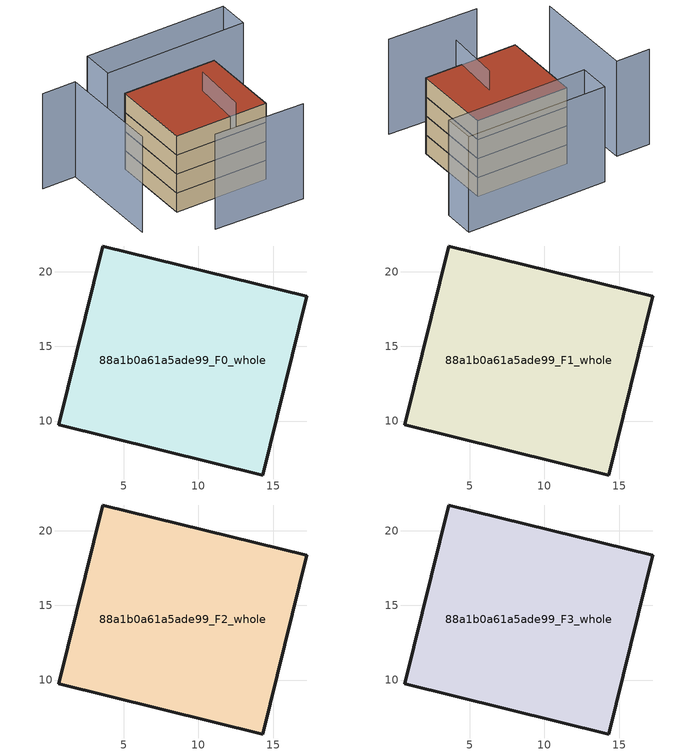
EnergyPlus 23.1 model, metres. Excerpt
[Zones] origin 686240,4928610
88a1b0a61a5ade99_F0_whole
 floor ground (EU_floor_Construction): 14.3,6.39 17.26,18.35 3.61,21.72 0.65,9.76 z0
 wall outside (EU_wall_Construction): 0.65,9.76 3.61,21.72 17.26,18.35 14.3,6.39 0.65,9.76 z0:3
88a1b0a61a5ade99_F1_whole
 floor to 88a1b0a61a5ade99_F0_whole (EU_floor_Construction): 14.3,6.39 17.26,18.35 3.61,21.72 0.65,9.76 z3
 wall outside (EU_wall_Construction): 0.65,9.76 3.61,21.72 17.26,18.35 14.3,6.39 0.65,9.76 z3:6
88a1b0a61a5ade99_F2_whole
 floor to 88a1b0a61a5ade99_F1_whole (EU_floor_Construction): 14.3,6.39 17.26,18.35 3.61,21.72 0.65,9.76 z6
 wall outside (EU_wall_Construction): 0.65,9.76 3.61,21.72 17.26,18.35 14.3,6.39 0.65,9.76 z6:9
88a1b0a61a5ade99_F3_whole
 floor to 88a1b0a61a5ade99_F2_whole (EU_floor_Construction): 14.3,6.39 17.26,18.35 3.61,21.72 0.65,9.76 z9
 wall outside (EU_wall_Construction): 0.65,9.76 3.61,21.72 17.26,18.35 14.3,6.39 0.65,9.76 z9:12
 roof outside (EU_roof_Construction): 17.26,18.35 14.3,6.39 0.65,9.76 3.61,21.72 z12
shading: 1.12,3.41 14.28,-0.28 / 8.4,6.35 10.87,14.48 / -7.12,26.58 -2.11,25.36 / -2.11,25.36 -5.85,10 / 23.07,18.41 2.23,23.56 / 2.23,23.56 3.39,28.24 / 3.39,28.24 24.23,23.09 / 24.23,23.09 23.07,18.41 z0:15
[Building]
EU S2 Campaign: North Axis=0; Terrain=City; Solar Distribution=FullExterior
[Site:Location]
Bologna: Latitude=44.5; Longitude=11.25; Time Zone=1; Elevation=37
[SizingPeriod:WeatherFileDays]
AnnualSizingPeriod: Begin Month=1; Begin Day of Month=1; End Month=12; End Day of Month=31; Day of Week for Start Day=Monday; Use Weather File Daylight Saving Period=No; Use Weather File Rain and Snow Indicators=No
[MATERIAL]
EU_InternalMass_Material: Roughness=MediumRough; Thickness=0.1; Conductivity=1; Density=1800; Specific Heat=900; Thermal Absorptance=0.9; Solar Absorptance=0.7; Visible Absorptance=0.7
[MATERIAL:NOMASS] Roughness=MediumRough; Thermal Absorptance=0.9; Solar Absorptance=0.7; Visible Absorptance=0.7
Name | Thermal Resistance
EU_wall_NoMass | 0.937881
EU_roof_NoMass | 0.548572
EU_floor_NoMass | 0.71348
[CONSTRUCTION]
EU_wall_Construction: EU_wall_NoMass
EU_roof_Construction: EU_roof_NoMass
EU_floor_Construction: EU_floor_NoMass
EU_InternalMass_Construction: EU_InternalMass_Material
[ZONE] Type=1; Multiplier=1; Ceiling Height=autocalculate; Volume=519.732; Floor Area=autocalculate; Part of Total Floor Area=Yes
88a1b0a61a5ade99_F0_whole; 88a1b0a61a5ade99_F1_whole; 88a1b0a61a5ade99_F2_whole; 88a1b0a61a5ade99_F3_whole
[INTERNALMASS] Construction=EU_InternalMass_Construction; Surface Area=173.244
Name | Zone or ZoneList
88a1b0a61a5ade99_F0_whole_EU_InternalMass | 88a1b0a61a5ade99_F0_whole
88a1b0a61a5ade99_F1_whole_EU_InternalMass | 88a1b0a61a5ade99_F1_whole
88a1b0a61a5ade99_F2_whole_EU_InternalMass | 88a1b0a61a5ade99_F2_whole
88a1b0a61a5ade99_F3_whole_EU_InternalMass | 88a1b0a61a5ade99_F3_whole
[OTHEREQUIPMENT] Fuel Type=Electricity; Design Level Calculation Method=Watts/Area; Power per Zone Floor Area=1; Fraction Latent=0; Fraction Radiant=0; Fraction Lost=0; Carbon Dioxide Generation Rate=0; EndUse Subcategory=EU_Step8_InternalGains
Name | Zone or ZoneList or Space or SpaceList | Schedule
EU_Step8_InternalGain_88a1b0a61a5ade99_F0_whole_f000 | 88a1b0a61a5ade99_F0_whole | EU_Step8_GainSchedule_88a1b0a61a5ade99_F0_whole_f000
EU_Step8_InternalGain_88a1b0a61a5ade99_F1_whole_f000 | 88a1b0a61a5ade99_F1_whole | EU_Step8_GainSchedule_88a1b0a61a5ade99_F1_whole_f000
EU_Step8_InternalGain_88a1b0a61a5ade99_F2_whole_f000 | 88a1b0a61a5ade99_F2_whole | EU_Step8_GainSchedule_88a1b0a61a5ade99_F2_whole_f000
EU_Step8_InternalGain_88a1b0a61a5ade99_F3_whole_f000 | 88a1b0a61a5ade99_F3_whole | EU_Step8_GainSchedule_88a1b0a61a5ade99_F3_whole_f000
[ZONEVENTILATION:DESIGNFLOWRATE] Schedule=EU_AlwaysOn; Design Flow Rate Calculation Method=AirChanges/Hour; Air Changes per Hour=0.687892; Ventilation Type=Natural; Fan Pressure Rise=0; Fan Total Efficiency=1; Constant Term Coefficient=1; Temperature Term Coefficient=0; Velocity Term Coefficient=0; Velocity Squared Term Coefficient=0; Minimum Indoor Temperature=-100; Maximum Indoor Temperature=100; Delta Temperature=-100; Minimum Outdoor Temperature=-100; Maximum Outdoor Temperature=100; Maximum Wind Speed=40
Name | Zone or ZoneList or Space or SpaceList
EU_ConstantAir_88a1b0a61a5ade99_F0_whole | 88a1b0a61a5ade99_F0_whole
EU_ConstantAir_88a1b0a61a5ade99_F1_whole | 88a1b0a61a5ade99_F1_whole
EU_ConstantAir_88a1b0a61a5ade99_F2_whole | 88a1b0a61a5ade99_F2_whole
EU_ConstantAir_88a1b0a61a5ade99_F3_whole | 88a1b0a61a5ade99_F3_whole
[HVACTEMPLATE:THERMOSTAT] Constant Heating Setpoint=20; Constant Cooling Setpoint=50
EU_HeatOnly_88a1b0a61a5ade99_F0_whole; EU_HeatOnly_88a1b0a61a5ade99_F1_whole; EU_HeatOnly_88a1b0a61a5ade99_F2_whole; EU_HeatOnly_88a1b0a61a5ade99_F3_whole
[HVACTEMPLATE:ZONE:IDEALLOADSAIRSYSTEM] System Availability Schedule=EU_AlwaysOn; Maximum Heating Supply Air Temperature=50; Minimum Cooling Supply Air Temperature=13; Maximum Heating Supply Air Humidity Ratio=0.0156; Minimum Cooling Supply Air Humidity Ratio=0.0077; Heating Limit=NoLimit; Cooling Limit=NoLimit; Heating Availability Schedule=EU_AlwaysOn; Cooling Availability Schedule=EU_CoolingOff; Dehumidification Control Type=ConstantSensibleHeatRatio; Cooling Sensible Heat Ratio=0.7; Dehumidification Setpoint=60; Humidification Control Type=None; Humidification Setpoint=30; Outdoor Air Method=None; Outdoor Air Flow Rate per Person=0.00944; Outdoor Air Flow Rate per Zone Floor Area=0; Outdoor Air Flow Rate per Zone=0; Demand Controlled Ventilation Type=None; Outdoor Air Economizer Type=NoEconomizer; Heat Recovery Type=None; Sensible Heat Recovery Effectiveness=0.7; Latent Heat Recovery Effectiveness=0.65
Name | Template Thermostat
88a1b0a61a5ade99_F0_whole | EU_HeatOnly_88a1b0a61a5ade99_F0_whole
88a1b0a61a5ade99_F1_whole | EU_HeatOnly_88a1b0a61a5ade99_F1_whole
88a1b0a61a5ade99_F2_whole | EU_HeatOnly_88a1b0a61a5ade99_F2_whole
88a1b0a61a5ade99_F3_whole | EU_HeatOnly_88a1b0a61a5ade99_F3_whole
[SIZING:ZONE] Zone Cooling Design Supply Air Temperature Input Method=SupplyAirTemperature; Zone Cooling Design Supply Air Temperature=13; Zone Heating Design Supply Air Temperature Input Method=SupplyAirTemperature; Zone Heating Design Supply Air Temperature=50; Zone Cooling Design Supply Air Humidity Ratio=0.008; Zone Heating Design Supply Air Humidity Ratio=0.008; Cooling Design Air Flow Method=DesignDay; Cooling Design Air Flow Rate=0; Cooling Minimum Air Flow per Zone Floor Area=0.000762; Cooling Minimum Air Flow=0; Cooling Minimum Air Flow Fraction=0.2; Heating Design Air Flow Method=DesignDay; Heating Design Air Flow Rate=0; Heating Maximum Air Flow per Zone Floor Area=0.002032; Heating Maximum Air Flow=0.141576; Heating Maximum Air Flow Fraction=0.3; Account for Dedicated Outdoor Air System=No; Dedicated Outdoor Air System Control Strategy=NeutralSupplyAir; Dedicated Outdoor Air Low Setpoint Temperature for Design=autosize; Dedicated Outdoor Air High Setpoint Temperature for Design=autosize; Zone Load Sizing Method=Sensible Load Only No Latent Load; Zone Latent Cooling Design Supply Air Humidity Ratio Input Method=HumidityRatioDifference; Zone Cooling Design Supply Air Humidity Ratio Difference=0.005; Zone Latent Heating Design Supply Air Humidity Ratio Input Method=HumidityRatioDifference; Zone Humidification Design Supply Air Humidity Ratio Difference=0.005
88a1b0a61a5ade99_F0_whole; 88a1b0a61a5ade99_F1_whole; 88a1b0a61a5ade99_F2_whole; 88a1b0a61a5ade99_F3_whole
[SCHEDULE:CONSTANT]
Name | Hourly Value
EU_AlwaysOn | 1
EU_CoolingOff | 0
[SCHEDULE:FILE] Column Number=1; Rows to Skip at Top=0; Number of Hours of Data=8760; Column Separator=Comma; Interpolate to Timestep=No; Minutes per Item=60; Adjust Schedule for Daylight Savings=Yes
Name | File
EU_Step8_GainSchedule_88a1b0a61a5ade99_F0_whole_f000 | ../../schedules/88a1b0a61a5ade99/88a1b0a61a5ade99_F0_whole_f000_gain.csv
EU_Step8_GainSchedule_88a1b0a61a5ade99_F1_whole_f000 | ../../schedules/88a1b0a61a5ade99/88a1b0a61a5ade99_F1_whole_f000_gain.csv
EU_Step8_GainSchedule_88a1b0a61a5ade99_F2_whole_f000 | ../../schedules/88a1b0a61a5ade99/88a1b0a61a5ade99_F2_whole_f000_gain.csv
EU_Step8_GainSchedule_88a1b0a61a5ade99_F3_whole_f000 | ../../schedules/88a1b0a61a5ade99/88a1b0a61a5ade99_F3_whole_f000_gain.csv
